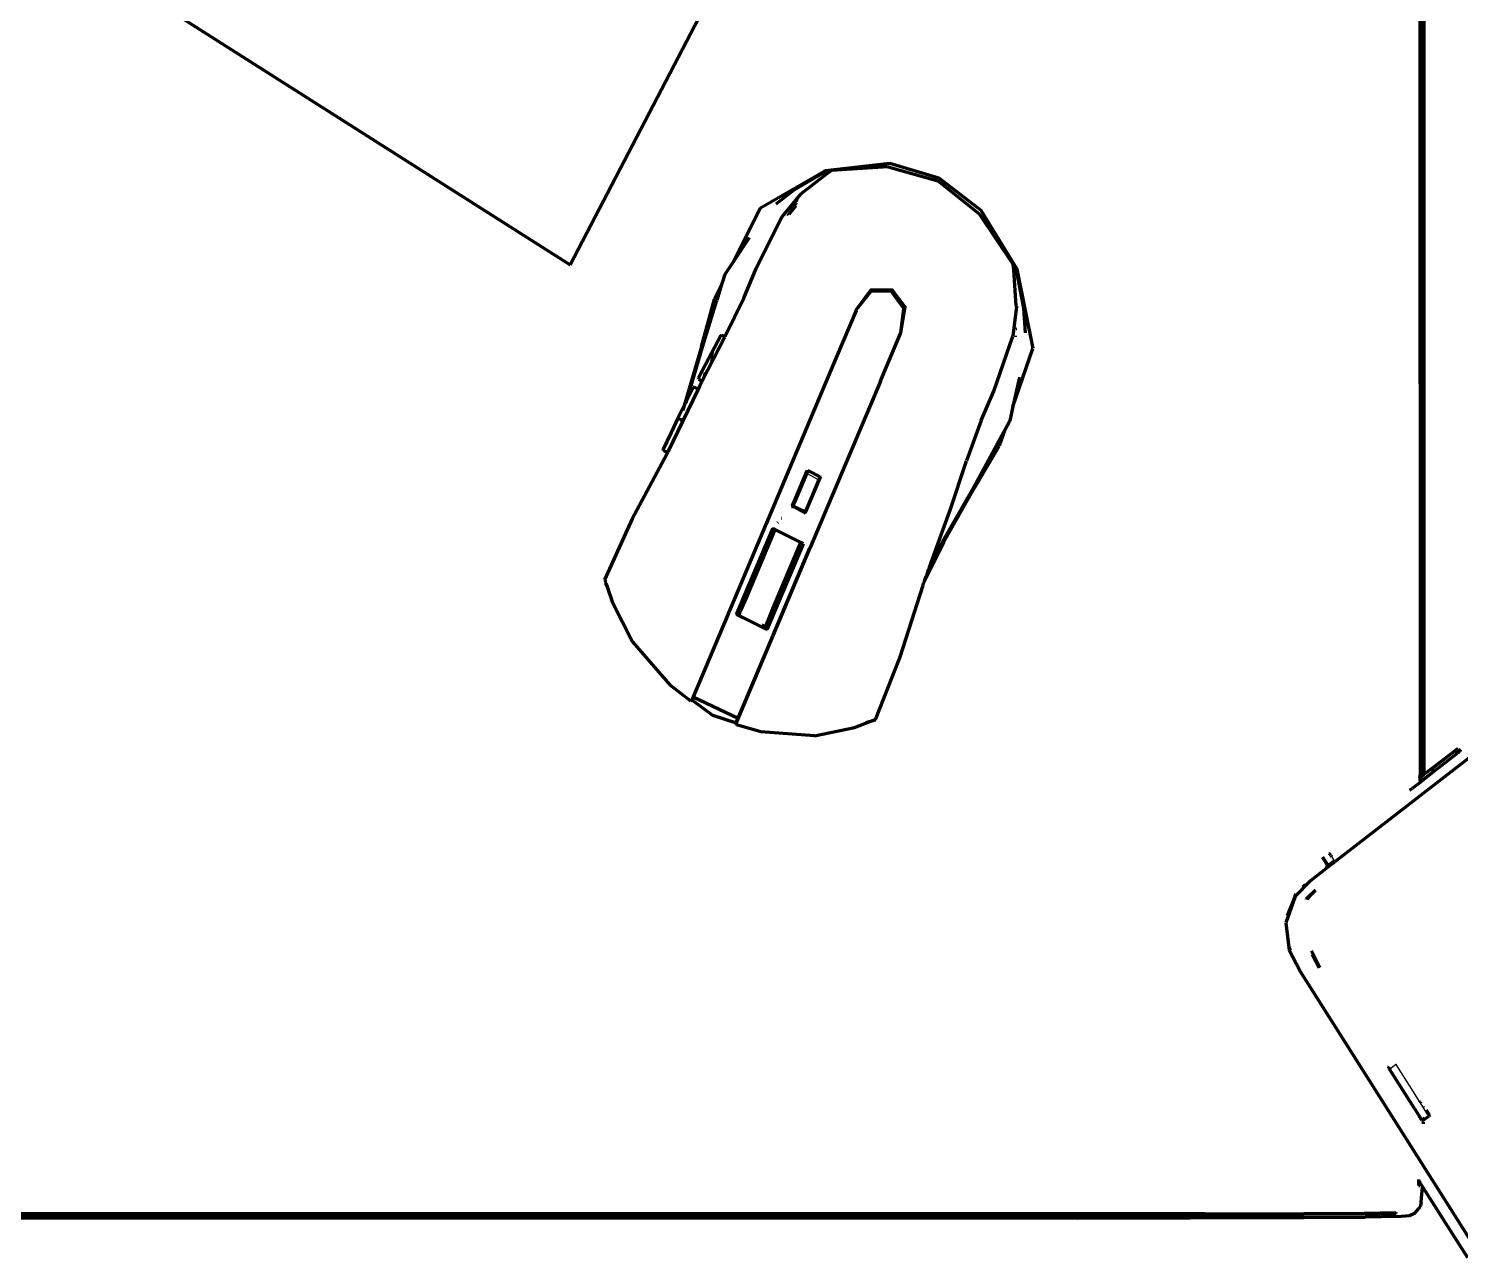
# Model space of a CAD drawing. Header units: millimetres. Extents: x 4307 to 31003, y 2809 to 20009.
# Drawn here: x 15161.9 to 15367.9, y 13393.5 to 13570.3 of the extents above; entities that cross this region are included whole.
import ezdxf

# ---------------------------------------------------------------- set-up
doc = ezdxf.new("R2010")
doc.units = ezdxf.units.MM
doc.layers.add('ProfileEdges', color=7, linetype='Continuous')

msp = doc.modelspace()

# ---------------------------------------------------------------- linework, layer by layer
for p, q in [((15292.7, 13548.46), (15285.53, 13550.4)), ((15275.8, 13549.25), (15276.04, 13549.39)), ((15276.52, 13549.77), (15276.35, 13549.79)), ((15298.65, 13543.64), (15292.7, 13548.46)), ((15272.8, 13546.14), (15272.23, 13545.3)), ((15272.23, 13545.3), (15270.96, 13543.42)), ((15271.09, 13543.45), (15272.49, 13545.19)), ((15272.35, 13544.76), (15271.37, 13543.53)), ((15272.1, 13545.22), (15271.87, 13545.07)), ((15272.23, 13545.3), (15272.1, 13545.22)), ((15272.6, 13545.53), (15272.23, 13545.3)), ((15304.01, 13535.59), (15304.13, 13535.46)), ((15304.05, 13534.93), (15305.02, 13530.07)), ((15260.93, 13531.24), (15260.64, 13531.41)), ((15280.83, 13529.89), (15283.05, 13532.85)), ((15283.05, 13532.85), (15286.13, 13532.88)), ((15283.07, 13532.55), (15283.08, 13532.66)), ((15286.02, 13532.62), (15283.07, 13532.55)), ((15283.07, 13532.47), (15283.07, 13532.55)), ((15283.08, 13532.66), (15286.06, 13532.7)), ((15286.02, 13532.62), (15285.99, 13532.54)), ((15286.06, 13532.7), (15286.02, 13532.62)), ((15287, 13531.27), (15286.02, 13532.62)), ((15286.06, 13532.7), (15287.94, 13530.15)), ((15286.13, 13532.88), (15288.09, 13530.25)), ((15260.55, 13531.37), (15260.91, 13531.17)), ((15260.64, 13531.37), (15260.93, 13531.21)), ((15260.93, 13531.24), (15260.64, 13531.37)), ((15280.4, 13528.82), (15280.83, 13529.89)), ((15281.59, 13530.75), (15280.88, 13529.86)), ((15287.9, 13530.04), (15287.42, 13526.49)), ((15288.09, 13530.25), (15287.48, 13526.46)), ((15287.87, 13530.08), (15287.82, 13530.02)), ((15287.94, 13530.15), (15287.87, 13530.08)), ((15287.9, 13530.04), (15287.87, 13530.08)), ((15280.4, 13528.82), (15277.94, 13523.04)), ((15304.04, 13526.93), (15303.98, 13527.28)), ((15261.57, 13526.12), (15260.7, 13524.49)), ((15261.57, 13526.12), (15262.03, 13525.89)), ((15262.01, 13525.84), (15261.61, 13526.04)), ((15287.48, 13526.46), (15263.76, 13470.21)), ((15258.74, 13524.53), (15258.81, 13524.76)), ((15258.79, 13524.07), (15258.88, 13524.41)), ((15259.78, 13522.75), (15260.68, 13524.44)), ((15260.38, 13523.66), (15259.97, 13522.39)), ((15260.7, 13524.49), (15260.68, 13524.44)), ((15277.94, 13523.04), (15257.11, 13473.64)), ((15258.86, 13521.02), (15259.78, 13522.75)), ((15258.36, 13520.03), (15258.86, 13521.02)), ((15258.8, 13519.64), (15258.36, 13520.03)), ((15258.8, 13519.64), (15259.14, 13520.88)), ((15256.64, 13516.74), (15257.57, 13518.6)), ((15257.57, 13518.6), (15257.59, 13518.64)), ((15258.14, 13518.31), (15257.57, 13518.6)), ((15258.16, 13518.35), (15257.59, 13518.64)), ((15255.51, 13514.4), (15255.99, 13515.37)), ((15256.11, 13515.73), (15256.2, 13515.81)), ((15256.2, 13515.81), (15256.25, 13515.98)), ((15256.25, 13515.98), (15256.49, 13516.41)), ((15256.62, 13516.69), (15256.5, 13516.44)), ((15256.64, 13516.74), (15256.62, 13516.69)), ((15255.41, 13514.2), (15254.34, 13511.96)), ((15255.41, 13514.2), (15255.48, 13514.32)), ((15255.48, 13514.32), (15255.51, 13514.4)), ((15255.64, 13514.24), (15255.58, 13514.06)), ((15255.69, 13513.79), (15255.82, 13514.15)), ((15253.28, 13509.78), (15254.34, 13511.96)), ((15253.75, 13509.16), (15248.74, 13499.66)), ((15253.22, 13509.66), (15253.79, 13509.33)), ((15253.24, 13509.69), (15253.28, 13509.78)), ((15253.24, 13509.69), (15253.8, 13509.36)), ((15253.79, 13509.33), (15253.83, 13509.34)), ((15253.8, 13509.36), (15253.85, 13509.37)), ((15301.43, 13510.32), (15301.16, 13510.41)), ((15301.18, 13510.45), (15301.43, 13510.32)), ((15301.43, 13510.32), (15301.19, 13510.47)), ((15301.5, 13510.33), (15301.43, 13510.32)), ((15301.47, 13510.31), (15301.43, 13510.32)), ((15301.56, 13510.3), (15301.5, 13510.33)), ((15274.01, 13506.7), (15273.9, 13506.69)), ((15274.03, 13506.74), (15274.01, 13506.7)), ((15273.92, 13506.21), (15272.19, 13502.12)), ((15275.44, 13505.43), (15273.7, 13501.34)), ((15273.92, 13506.21), (15273.95, 13506.3)), ((15273.95, 13506.23), (15273.92, 13506.21)), ((15275.44, 13505.43), (15273.95, 13506.23)), ((15273.99, 13506.39), (15274.07, 13506.57)), ((15274.07, 13506.57), (15275.58, 13505.82)), ((15275.59, 13505.78), (15275.44, 13505.43)), ((15275.58, 13505.82), (15275.59, 13505.78)), ((15275.71, 13505.83), (15275.73, 13505.87)), ((15275.78, 13505.72), (15275.71, 13505.83)), ((15298.08, 13504.5), (15297.95, 13504.3)), ((15271.82, 13501.49), (15271.84, 13501.54)), ((15272.19, 13502.12), (15272, 13501.66)), ((15272, 13501.66), (15273.5, 13500.88)), ((15273.5, 13500.88), (15273.68, 13501.25)), ((15273.54, 13500.68), (15273.52, 13500.62)), ((15273.7, 13501.34), (15273.68, 13501.25)), ((15245.94, 13493.39), (15248.74, 13499.66)), ((15269.04, 13498.43), (15268.95, 13498.4)), ((15273.02, 13496.44), (15272.87, 13496.51)), ((15273.25, 13496.32), (15273.02, 13496.44)), ((15290.94, 13491.24), (15293.5, 13496.45)), ((15273.23, 13496.26), (15273.25, 13496.32)), ((15292.56, 13494.98), (15291.5, 13492.79)), ((15244.83, 13490.93), (15245.63, 13492.73)), ((15245.63, 13492.73), (15245.94, 13493.39)), ((15244.83, 13490.93), (15244.88, 13490.75)), ((15244.9, 13490.69), (15245.33, 13489.5)), ((15245.33, 13489.5), (15245.92, 13487.79)), ((15248.79, 13482.14), (15245.92, 13487.79)), ((15263.78, 13485.87), (15263.73, 13486.01)), ((15263.78, 13485.87), (15263.82, 13485.95)), ((15263.97, 13485.73), (15263.78, 13485.87)), ((15267.73, 13483.88), (15263.97, 13485.73)), ((15267.98, 13483.8), (15267.73, 13483.88)), ((15268.11, 13483.85), (15267.98, 13483.8)), ((15287.16, 13479.84), (15283.63, 13470.92)), ((15257.09, 13473.56), (15257.14, 13473.63)), ((15263.74, 13470.23), (15263.72, 13470.14)), ((15274.99, 13468.62), (15280.75, 13469.82)), ((15282.32, 13470.42), (15280.75, 13469.82)), ((15283.42, 13470.82), (15282.32, 13470.42)), ((15283.48, 13470.86), (15283.42, 13470.82)), ((15283.63, 13470.92), (15283.48, 13470.86)), ((15363.85, 13463.75), (15367.55, 13466.62)), ((15363.85, 13463.75), (15362.63, 13462.81)), ((15362.08, 13462.38), (15362.05, 13462.36)), ((15362.21, 13462.48), (15362.08, 13462.38)), ((15362.32, 13462.57), (15362.21, 13462.48)), ((15362.63, 13462.81), (15362.42, 13462.64)), ((15348.95, 13451.79), (15349.06, 13451.62)), ((15349.35, 13451.16), (15349.73, 13450.55)), ((15346.54, 13437.21), (15346.57, 13437.08)), ((15346.57, 13437.08), (15347.59, 13435.14)), ((15357.67, 13420.57), (15357.62, 13420.55)), ((15357.62, 13420.55), (15362, 13413.63)), ((15357.73, 13420.61), (15357.67, 13420.57)), ((15357.73, 13420.61), (15358.56, 13421.26)), ((15358.64, 13421.24), (15358.56, 13421.26)), ((15360.89, 13417.69), (15358.64, 13421.24)), ((15362.01, 13415.91), (15360.89, 13417.69)), ((15362.14, 13415.71), (15362.01, 13415.91)), ((15362.53, 13415.09), (15362.14, 13415.71)), ((15363.13, 13414.14), (15362.53, 13415.09)), ((15363.13, 13414.05), (15363.13, 13414.14)), ((15362, 13413.57), (15362.13, 13413.43)), ((15362.13, 13413.37), (15362.2, 13413.31)), ((15362.28, 13413.4), (15362.52, 13413.58)), ((15362.52, 13413.58), (15362.63, 13413.66))]:
    msp.add_line(p, q)
at = {"layer": 'ProfileEdges', "lineweight": 211}
for p, q in [((15362.06, 13712.74), (15362.08, 13462.9)), ((15362.19, 13712.75), (15362.21, 13462.63)), ((15362.62, 13712.81), (15362.63, 13462.96)), ((15362.32, 13689.15), (15362.32, 13462.88)), ((15362.42, 13462.87), (15362.42, 13689.16)), ((15239.81, 13536.31), (15297.4, 13647.16)), ((15174.26, 13577.98), (15239.81, 13536.31)), ((15276.58, 13549.91), (15285.78, 13550.93)), ((15285.53, 13550.4), (15277.37, 13549.88)), ((15285.53, 13550.4), (15292.68, 13548.42)), ((15285.78, 13550.93), (15292.86, 13548.85)), ((15267.18, 13544.5), (15276.35, 13549.79)), ((15272, 13547.12), (15276.31, 13549.61)), ((15276.73, 13549.39), (15272.89, 13546.43)), ((15276.38, 13549.56), (15276.31, 13549.61)), ((15276.35, 13549.79), (15276.58, 13549.91)), ((15276.38, 13549.56), (15276.49, 13549.58)), ((15276.7, 13549.41), (15276.49, 13549.58)), ((15276.73, 13549.39), (15276.7, 13549.41)), ((15277.37, 13549.88), (15276.73, 13549.39)), ((15292.68, 13548.42), (15298.65, 13543.64)), ((15292.86, 13548.85), (15298.86, 13544.18)), ((15269.41, 13545.07), (15272, 13547.12)), ((15272.89, 13546.43), (15270.25, 13543.22)), ((15263.23, 13536.69), (15267.18, 13544.5)), ((15271.77, 13544.92), (15272.1, 13545.22)), ((15271.87, 13545.07), (15271.84, 13545.05)), ((15298.86, 13544.18), (15304.06, 13535.73)), ((15270.25, 13543.22), (15266.55, 13535.79)), ((15298.65, 13543.64), (15303.54, 13536.38)), ((15263.23, 13536.69), (15265.58, 13540.24)), ((15262.1, 13534.98), (15263.23, 13536.69)), ((15264.76, 13531.54), (15266.55, 13535.79)), ((15303.61, 13535.53), (15303.54, 13536.38)), ((15303.61, 13535.53), (15303.64, 13535.52)), ((15303.98, 13530.4), (15303.61, 13535.53)), ((15303.64, 13535.52), (15303.89, 13535.45)), ((15304.06, 13535.73), (15304.13, 13535.46)), ((15260.57, 13531.44), (15261.68, 13533.62)), ((15260.93, 13531.24), (15261.68, 13533.62)), ((15261.68, 13533.62), (15262.1, 13534.98)), ((15303.96, 13535.33), (15303.89, 13535.45)), ((15304.04, 13535.31), (15303.96, 13535.33)), ((15305.08, 13530.06), (15304.04, 13535.31)), ((15304.13, 13535.46), (15306.36, 13524.29)), ((15260.57, 13531.44), (15260.64, 13531.41)), ((15260.64, 13531.41), (15260.64, 13531.37)), ((15264.76, 13531.54), (15262.11, 13526.03)), ((15283.07, 13532.47), (15280.95, 13529.82)), ((15285.99, 13532.54), (15283.07, 13532.47)), ((15287.82, 13530.02), (15285.99, 13532.54)), ((15258.68, 13524.56), (15260.55, 13531.37)), ((15258.82, 13524.45), (15260.91, 13531.17)), ((15260.55, 13531.37), (15260.64, 13531.37)), ((15260.91, 13531.17), (15260.93, 13531.24)), ((15280.93, 13529.73), (15278.06, 13522.98)), ((15280.95, 13529.82), (15280.93, 13529.73)), ((15287.35, 13526.53), (15287.82, 13530.02)), ((15304, 13530.31), (15303.5, 13526.07)), ((15304.03, 13530.37), (15303.98, 13530.4)), ((15304.03, 13530.37), (15304, 13530.31)), ((15305.32, 13526.54), (15305.08, 13530.06)), ((15258.77, 13521.07), (15261.47, 13526.15)), ((15258.8, 13519.64), (15262.01, 13525.84)), ((15261.47, 13526.15), (15261.61, 13526.2)), ((15261.61, 13526.2), (15262.09, 13525.96)), ((15262.01, 13525.84), (15262.03, 13525.89)), ((15262.03, 13525.89), (15262.09, 13525.96)), ((15262.09, 13525.96), (15262.11, 13526.03)), ((15284.42, 13519.57), (15287.3, 13526.45)), ((15287.3, 13526.45), (15287.35, 13526.53)), ((15300.74, 13518.16), (15303.5, 13526.07)), ((15303.87, 13525.97), (15303.87, 13526.12)), ((15258.68, 13524.56), (15256.21, 13516.06)), ((15256.64, 13516.95), (15258.82, 13524.45)), ((15303.49, 13515.92), (15306.36, 13524.29)), ((15278.06, 13522.98), (15267.94, 13498.96)), ((15258.26, 13520.07), (15258.77, 13521.07)), ((15258.3, 13519.92), (15258.26, 13520.07)), ((15258.3, 13519.92), (15258.75, 13519.53)), ((15258.72, 13519.48), (15258.4, 13518.87)), ((15258.72, 13519.48), (15258.75, 13519.53)), ((15258.8, 13519.64), (15258.75, 13519.53)), ((15284.42, 13519.57), (15274.33, 13495.66)), ((15304.43, 13520.14), (15303.49, 13515.92)), ((15258.14, 13518.31), (15253.82, 13509.39)), ((15256.64, 13516.95), (15257.49, 13518.66)), ((15257.64, 13518.73), (15257.49, 13518.66)), ((15258.2, 13518.44), (15257.64, 13518.73)), ((15258.16, 13518.35), (15258.14, 13518.31)), ((15258.2, 13518.44), (15258.16, 13518.35)), ((15258.4, 13518.87), (15258.2, 13518.44)), ((15298.94, 13513.91), (15300.74, 13518.16)), ((15255.4, 13514.42), (15256.21, 13516.06)), ((15256.11, 13515.73), (15255.99, 13515.37)), ((15256.21, 13516.06), (15256.11, 13515.73)), ((15256.21, 13516.06), (15256.64, 13516.95)), ((15256.49, 13516.41), (15256.5, 13516.44)), ((15256.5, 13516.44), (15256.64, 13516.95)), ((15303.49, 13515.92), (15303.03, 13513.86)), ((15433.26, 13515.04), (15349.81, 13450.42)), ((15255.4, 13514.42), (15254.27, 13512.07)), ((15255.59, 13514.26), (15255.55, 13514.14)), ((15255.63, 13513.93), (15255.73, 13514.19)), ((15298.94, 13513.91), (15296.83, 13508.12)), ((15302.36, 13512.63), (15303.03, 13513.86)), ((15254.27, 13512.07), (15253.17, 13509.8)), ((15301.19, 13510.47), (15302.36, 13512.63)), ((15301.56, 13510.3), (15302.36, 13512.63)), ((15253.75, 13509.16), (15248.72, 13499.77)), ((15253.16, 13509.77), (15253.17, 13509.8)), ((15253.22, 13509.66), (15253.16, 13509.77)), ((15253.22, 13509.66), (15253.21, 13509.62)), ((15253.79, 13509.33), (15253.21, 13509.62)), ((15253.82, 13509.31), (15253.74, 13509.23)), ((15253.74, 13509.23), (15253.75, 13509.16)), ((15253.82, 13509.31), (15253.79, 13509.33)), ((15253.82, 13509.39), (15253.83, 13509.34)), ((15253.83, 13509.34), (15253.82, 13509.31)), ((15297.85, 13504.31), (15301.16, 13510.41)), ((15298.02, 13504.26), (15301.53, 13510.23)), ((15301.16, 13510.41), (15301.19, 13510.47)), ((15301.53, 13510.23), (15301.47, 13510.31)), ((15301.47, 13510.31), (15301.56, 13510.3)), ((15273.88, 13506.65), (15273.9, 13506.69)), ((15273.96, 13506.64), (15274.01, 13506.7)), ((15274.01, 13506.7), (15274.09, 13506.69)), ((15274.09, 13506.69), (15275.66, 13505.88)), ((15294.47, 13501.03), (15296.83, 13508.12)), ((15272.01, 13502.21), (15273.88, 13506.65)), ((15273.96, 13506.64), (15272.08, 13502.18)), ((15275.71, 13505.74), (15273.83, 13501.27)), ((15273.88, 13506.65), (15273.96, 13506.64)), ((15273.89, 13501.24), (15275.77, 13505.68)), ((15275.66, 13505.88), (15275.71, 13505.83)), ((15275.71, 13505.83), (15275.71, 13505.74)), ((15275.77, 13505.68), (15275.71, 13505.74)), ((15275.78, 13505.72), (15275.77, 13505.68)), ((15293.42, 13496.53), (15297.85, 13504.31)), ((15293.56, 13496.42), (15298.02, 13504.26)), ((15271.62, 13501.56), (15271.81, 13501.52)), ((15271.69, 13501.71), (15271.79, 13501.69)), ((15271.77, 13501.64), (15271.79, 13501.69)), ((15271.81, 13501.62), (15271.77, 13501.64)), ((15271.79, 13501.69), (15272.01, 13502.21)), ((15271.79, 13501.69), (15271.81, 13501.62)), ((15271.84, 13501.54), (15271.81, 13501.62)), ((15271.81, 13501.52), (15271.84, 13501.54)), ((15271.84, 13501.54), (15271.93, 13501.49)), ((15271.88, 13501.71), (15272.08, 13502.18)), ((15271.93, 13501.57), (15271.88, 13501.71)), ((15271.93, 13502.26), (15272.01, 13502.21)), ((15272.03, 13501.47), (15271.93, 13501.57)), ((15271.93, 13501.49), (15272.03, 13501.47)), ((15272.03, 13501.47), (15271.95, 13501.29)), ((15272.01, 13502.21), (15272.08, 13502.18)), ((15273.51, 13500.77), (15272.03, 13501.47)), ((15272.03, 13501.47), (15273.42, 13500.73)), ((15272.08, 13502.18), (15272.19, 13502.12)), ((15273.38, 13500.65), (15273.42, 13500.73)), ((15273.46, 13500.72), (15273.42, 13500.73)), ((15273.46, 13500.72), (15273.54, 13500.68)), ((15273.51, 13500.77), (15273.63, 13500.81)), ((15273.57, 13500.69), (15273.54, 13500.68)), ((15273.7, 13500.5), (15273.54, 13500.68)), ((15273.66, 13500.68), (15273.57, 13500.69)), ((15273.63, 13500.81), (15273.83, 13501.27)), ((15273.66, 13500.68), (15273.89, 13501.24)), ((15273.75, 13500.64), (15273.66, 13500.68)), ((15273.7, 13501.34), (15273.83, 13501.27)), ((15273.83, 13501.27), (15273.89, 13501.24)), ((15273.89, 13501.24), (15273.98, 13501.2)), ((15294.25, 13500.37), (15294.47, 13501.03)), ((15248.72, 13499.77), (15244.74, 13490.99)), ((15267.89, 13498.84), (15262.63, 13486.31)), ((15267.94, 13498.96), (15267.89, 13498.84)), ((15269.67, 13499.25), (15269.64, 13499.18)), ((15270.2, 13499.8), (15270.16, 13499.83)), ((15291.5, 13492.79), (15294.25, 13500.37)), ((15263.76, 13486.09), (15268.93, 13498.34)), ((15269.25, 13498.25), (15265.09, 13488.39)), ((15268.82, 13486.47), (15273, 13496.38)), ((15268.95, 13498.4), (15268.93, 13498.34)), ((15268.93, 13498.34), (15269.06, 13498.39)), ((15269.25, 13498.25), (15269.06, 13498.39)), ((15269.27, 13498.29), (15269.25, 13498.25)), ((15273, 13496.38), (15269.25, 13498.25)), ((15273, 13496.38), (15273.02, 13496.44)), ((15273.23, 13496.26), (15273, 13496.38)), ((15290.78, 13490.79), (15293.56, 13496.42)), ((15293.42, 13496.53), (15291.14, 13491.8)), ((15273.3, 13496.17), (15268.14, 13483.92)), ((15268.99, 13483.03), (15274.29, 13495.54)), ((15273.3, 13496.17), (15273.23, 13496.26)), ((15274.29, 13495.54), (15274.33, 13495.66)), ((15291.14, 13491.8), (15291.39, 13492.56)), ((15291.5, 13492.79), (15291.39, 13492.56)), ((15244.74, 13490.99), (15244.88, 13490.75)), ((15244.88, 13490.75), (15244.89, 13490.77)), ((15244.88, 13490.75), (15244.9, 13490.69)), ((15244.88, 13490.61), (15244.9, 13490.69)), ((15244.88, 13490.61), (15244.9, 13490.53)), ((15244.9, 13490.53), (15244.88, 13490.44)), ((15244.91, 13490.39), (15244.88, 13490.44)), ((15244.9, 13490.53), (15245.1, 13489.99)), ((15244.91, 13490.39), (15245.1, 13489.99)), ((15287.25, 13479.9), (15290.57, 13490.23)), ((15290.57, 13490.23), (15290.64, 13490.52)), ((15290.64, 13490.52), (15290.78, 13490.79)), ((15290.78, 13490.79), (15290.81, 13490.97)), ((15290.81, 13490.97), (15290.94, 13491.24)), ((15290.94, 13491.24), (15291.01, 13491.52)), ((15291.14, 13491.8), (15291.01, 13491.52)), ((15245.1, 13489.99), (15245.9, 13487.71)), ((15245.33, 13489.5), (15245.1, 13489.99)), ((15265.09, 13488.39), (15264.32, 13486.55)), ((15265.09, 13488.39), (15265.17, 13488.35)), ((15245.9, 13487.71), (15248.77, 13482.07)), ((15262.55, 13486.17), (15257.51, 13474.14)), ((15262.55, 13486.17), (15262.63, 13486.31)), ((15263.73, 13486.01), (15263.76, 13486.09)), ((15263.76, 13486.09), (15263.82, 13485.95)), ((15264.17, 13486.19), (15264.04, 13485.83)), ((15264.22, 13486.08), (15264.04, 13485.83)), ((15264.17, 13486.19), (15264.32, 13486.55)), ((15264.32, 13486.55), (15264.39, 13486.49)), ((15267.78, 13483.99), (15268.82, 13486.47)), ((15268.82, 13486.47), (15268.74, 13486.52)), ((15263.82, 13485.95), (15264.04, 13485.83)), ((15264.04, 13485.83), (15263.97, 13485.73)), ((15264.04, 13485.83), (15267.78, 13483.99)), ((15267.79, 13484.24), (15267.42, 13484.5)), ((15267.78, 13483.99), (15267.79, 13484.24)), ((15248.77, 13482.07), (15254.12, 13475.86)), ((15263.98, 13471.09), (15268.94, 13482.87)), ((15267.78, 13483.99), (15267.73, 13483.88)), ((15267.78, 13483.99), (15268.01, 13483.87)), ((15268.01, 13483.87), (15268.14, 13483.92)), ((15268.11, 13483.85), (15268.14, 13483.92)), ((15268.99, 13483.03), (15268.94, 13482.87)), ((15283.73, 13470.88), (15287.25, 13479.9)), ((15254.12, 13475.86), (15257.09, 13473.56)), ((15257.3, 13473.7), (15257.25, 13473.6)), ((15257.35, 13473.74), (15257.3, 13473.7)), ((15257.3, 13473.7), (15260.27, 13471.53)), ((15257.51, 13474.14), (15257.35, 13473.74)), ((15257.51, 13474.14), (15263.98, 13471.09)), ((15257.25, 13473.6), (15257.09, 13473.56)), ((15260.27, 13471.53), (15263.69, 13470.4)), ((15263.64, 13470.3), (15263.69, 13470.4)), ((15263.72, 13470.14), (15263.64, 13470.3)), ((15263.68, 13470.48), (15263.98, 13471.09)), ((15263.69, 13470.4), (15263.68, 13470.48)), ((15267.22, 13469.11), (15263.72, 13470.14)), ((15274.96, 13468.55), (15280.72, 13469.75)), ((15280.72, 13469.75), (15282.81, 13470.54)), ((15282.81, 13470.54), (15282.32, 13470.42)), ((15282.81, 13470.54), (15283.31, 13470.72)), ((15283.21, 13470.63), (15282.81, 13470.54)), ((15283.26, 13470.65), (15283.21, 13470.63)), ((15283.31, 13470.72), (15283.26, 13470.65)), ((15283.31, 13470.72), (15283.38, 13470.75)), ((15283.38, 13470.75), (15283.73, 13470.88)), ((15283.42, 13470.82), (15283.38, 13470.75)), ((15283.42, 13470.82), (15283.47, 13470.84)), ((15283.48, 13470.86), (15283.47, 13470.84)), ((15274.96, 13468.55), (15267.22, 13469.11)), ((15366.42, 13465.86), (15362.63, 13462.96)), ((15367.21, 13465.84), (15364.08, 13463.39)), ((15367.34, 13466.58), (15366.42, 13465.86)), ((15367.21, 13465.84), (15367.34, 13465.98)), ((15367.55, 13466.62), (15367.34, 13466.58)), ((15367.34, 13465.98), (15367.71, 13466.38)), ((15367.58, 13466.12), (15367.34, 13465.98)), ((15367.55, 13466.62), (15367.71, 13466.38)), ((15367.58, 13466.12), (15367.74, 13466.34)), ((15367.71, 13466.38), (15367.74, 13466.42)), ((15367.71, 13466.38), (15367.74, 13466.34)), ((15367.85, 13466.5), (15367.74, 13466.42)), ((15367.74, 13466.34), (15367.79, 13466.26)), ((15367.85, 13466.5), (15367.79, 13466.26)), ((15367.92, 13466.55), (15367.85, 13466.5)), ((15364.08, 13463.39), (15363.85, 13463.75)), ((15362.08, 13461.83), (15360.97, 13460.96)), ((15362.05, 13462.51), (15362.08, 13462.9)), ((15362.05, 13462.51), (15362.21, 13462.63)), ((15362.08, 13462.38), (15362.05, 13462.51)), ((15362.05, 13462.51), (15362.05, 13462.36)), ((15362.05, 13462.36), (15362.08, 13461.83)), ((15362.32, 13462.02), (15362.08, 13461.83)), ((15362.32, 13462.72), (15362.21, 13462.63)), ((15362.21, 13462.63), (15362.21, 13462.48)), ((15364.08, 13463.39), (15362.32, 13462.02)), ((15362.32, 13462.88), (15362.42, 13462.87)), ((15362.32, 13462.72), (15362.32, 13462.88)), ((15362.32, 13462.57), (15362.32, 13462.72)), ((15362.32, 13462.02), (15362.32, 13462.57)), ((15362.55, 13462.89), (15362.42, 13462.79)), ((15362.63, 13462.96), (15362.6, 13462.93)), ((15362.63, 13462.81), (15362.6, 13462.93)), ((15360.65, 13460.76), (15360.57, 13460.72)), ((15360.65, 13460.76), (15360.97, 13460.96)), ((15348.01, 13451.07), (15348.8, 13449.83)), ((15348.06, 13451.11), (15348.84, 13449.86)), ((15349.25, 13451.31), (15349.06, 13451.62)), ((15349.25, 13451.31), (15349.35, 13451.16)), ((15346.37, 13447.74), (15348.88, 13449.7)), ((15348.58, 13449.64), (15348.8, 13449.83)), ((15348.8, 13449.83), (15348.84, 13449.86)), ((15348.8, 13449.83), (15348.88, 13449.7)), ((15348.84, 13449.86), (15349.28, 13450.19)), ((15348.93, 13449.73), (15348.84, 13449.86)), ((15348.88, 13449.7), (15348.93, 13449.73)), ((15348.93, 13449.73), (15349.81, 13450.42)), ((15349.28, 13450.19), (15349.73, 13450.55)), ((15349.81, 13450.42), (15349.73, 13450.55)), ((15344.09, 13445.43), (15346.37, 13447.74)), ((15345.28, 13446.8), (15345.6, 13447.13)), ((15344.09, 13445.43), (15342.78, 13441.65)), ((15343.03, 13442.67), (15344.09, 13445.43)), ((15344.09, 13445.43), (15344.13, 13445.65)), ((15344.13, 13445.65), (15344.22, 13445.75)), ((15345.69, 13445.03), (15345.7, 13445.07)), ((15345.7, 13445.07), (15347.02, 13446.39)), ((15346.41, 13445.69), (15345.83, 13444.99)), ((15346.95, 13446.21), (15346.41, 13445.69)), ((15342.78, 13441.65), (15343.26, 13437.68)), ((15343.26, 13437.68), (15344.83, 13434.67)), ((15343.35, 13437.83), (15343.31, 13438.06)), ((15343.44, 13437.66), (15343.35, 13437.83)), ((15347.67, 13435.21), (15346.47, 13437.59)), ((15347.57, 13435.13), (15346.57, 13437.08)), ((15369.82, 13395.19), (15344.83, 13434.67)), ((15357.57, 13420.76), (15357.59, 13420.92)), ((15357.63, 13420.66), (15357.57, 13420.76)), ((15357.59, 13420.92), (15357.63, 13420.95)), ((15357.67, 13420.57), (15357.65, 13420.63)), ((15361.26, 13414.92), (15357.67, 13420.57)), ((15362.01, 13416.01), (15362.01, 13415.91)), ((15361.26, 13414.92), (15362, 13413.74)), ((15362.14, 13415.81), (15362.14, 13415.71)), ((15362.53, 13415.2), (15362.53, 13415.09)), ((15362.96, 13414.7), (15363.41, 13414)), ((15363.38, 13413.84), (15363.41, 13414)), ((15363.55, 13413.97), (15363.38, 13413.84)), ((15362, 13413.74), (15362, 13413.63)), ((15362, 13413.74), (15362.13, 13413.53)), ((15362, 13413.63), (15362, 13413.57)), ((15362.13, 13413.53), (15362.13, 13413.43)), ((15362.13, 13413.53), (15362.21, 13413.42)), ((15362.13, 13413.43), (15362.13, 13413.37)), ((15362.28, 13413.4), (15362.21, 13413.42)), ((15362.36, 13413.19), (15362.28, 13413.4)), ((15362.5, 13413.16), (15362.36, 13413.19)), ((15362.5, 13413.16), (15363.38, 13413.84)), ((15362.52, 13413.58), (15362.5, 13413.16)), ((15362.5, 13413.16), (15362.51, 13413.04)), ((15362.51, 13412.93), (15362.51, 13412.68)), ((15361.9, 13403.84), (15361.91, 13404.45)), ((15361.9, 13403.84), (15362.03, 13403.79)), ((15361.91, 13404.45), (15361.91, 13404.71)), ((15361.91, 13404.45), (15362.04, 13404.29)), ((15362.04, 13404.29), (15362.03, 13404.25)), ((15362.03, 13404.25), (15362.03, 13403.79)), ((15362.03, 13404.25), (15362.44, 13403.65)), ((15362.04, 13404.29), (15362.04, 13404.51)), ((15362.23, 13401.42), (15362.44, 13403.65)), ((15362.44, 13403.65), (15367.69, 13395.32)), ((15331.09, 13399.76), (14846.04, 13399.76)), ((15312.7, 13399.6), (15331.1, 13399.62)), ((15312.71, 13399.47), (15312.7, 13399.6)), ((15331.09, 13399.76), (15345.34, 13399.8)), ((15331.1, 13399.62), (15345.36, 13399.65)), ((15345.38, 13399.53), (15331.11, 13399.49)), ((15345.34, 13399.8), (15354.06, 13399.86)), ((15354.09, 13399.71), (15345.36, 13399.65)), ((15345.36, 13399.65), (15345.38, 13399.53)), ((15354.06, 13399.86), (15358.61, 13399.94)), ((15358.65, 13399.8), (15354.09, 13399.71)), ((15358.61, 13399.94), (15358.65, 13399.8)), ((15358.78, 13399.35), (15360.58, 13399.53)), ((15360.58, 13399.53), (15361.36, 13399.91)), ((15361.36, 13399.91), (15361.93, 13400.54)), ((15362.13, 13400.94), (15361.93, 13400.54)), ((15362.23, 13401.42), (15362.13, 13400.94)), ((15312.73, 13399.13), (14845.97, 13399.14)), ((14864.41, 13399.37), (15312.71, 13399.37)), ((15331.11, 13399.49), (15312.71, 13399.47)), ((15312.71, 13399.47), (15312.71, 13399.37)), ((15312.73, 13399.13), (15345.42, 13399.21)), ((15345.42, 13399.21), (15354.18, 13399.26)), ((15358.78, 13399.35), (15354.18, 13399.26)), ((15367.69, 13395.32), (15368.92, 13393.49))]:
    msp.add_line(p, q, dxfattribs=at)

doc.saveas('drawing.dxf')
